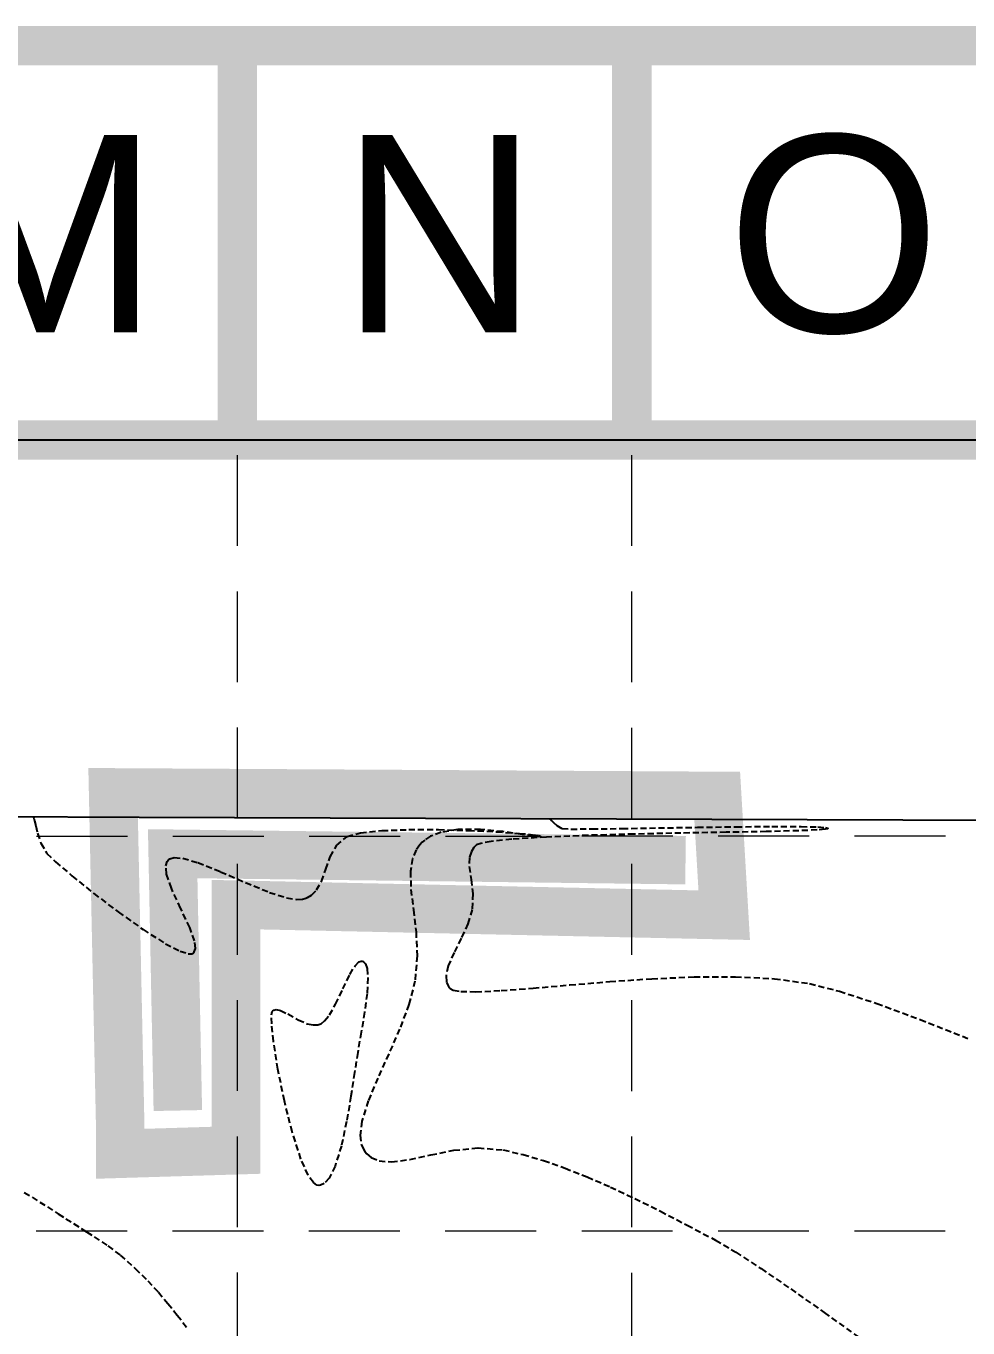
# Model space of a CAD drawing. Header units: inches. Extents: x 2507435 to 2508087, y 7097652 to 7098695.
# Drawn here: x 2507654.8 to 2507693.7, y 7098641.6 to 7098695.3 of the extents above; entities that cross this region are included whole.
import ezdxf
from ezdxf.enums import TextEntityAlignment as Align

# ---------------------------------------------------------------- set-up
doc = ezdxf.new("R2010")
doc.units = ezdxf.units.IN
doc.header["$MEASUREMENT"] = 0
doc.linetypes.add('HIDDEN', pattern=[0.375, 0.25, -0.125])
for name, color, linetype in [('BASE', 7, 'Continuous'), ('CONT-MNR', 8, 'HIDDEN'), ('E-FENCE', 7, 'FENCE_LINE'), ('GRID', 254, 'HIDDEN'), ('LIMITS OF DISTURBANCE', 1, 'HIDDEN'), ('SILT FENCE', 200, 'Continuous')]:
    doc.layers.add(name, color=color, linetype=linetype)
doc.styles.get("Standard").update_dxf_attribs({"font": 'ARIAL.TTF'})
doc.linetypes.add('FENCE_LINE', pattern='A,0.75,-0.2,["x",Standard,S=0.1,R=0,X=-0.1,Y=-0.05],-0.075', length=1.025)

msp = doc.modelspace()

# ---------------------------------------------------------------- linework, layer by layer
at = {"layer": 'BASE', "color": 9}
msp.add_line((2507452.013975376, 7098678.232320917), (2508070.315568645, 7098678.232320917), dxfattribs=at)
at = {"layer": 'BASE', "const_width": 1.627109455971472}
for points in [[(2508086.586663205, 7097653.153363655), (2508086.586663205, 7098694.503415476), (2507435.742880816, 7098694.503415476), (2507435.742880816, 7097653.153363655)], [(2508070.315568645, 7097669.424458215), (2508070.315568645, 7098678.232320917), (2507452.013975376, 7098678.232320917), (2507452.013975376, 7097669.424458215)]]:
    msp.add_lwpolyline(points, close=True, dxfattribs=at)
for points in [[(2507663.538204653, 7098694.503415476), (2507663.538204653, 7098678.232320917)], [(2507679.809299212, 7098694.503415476), (2507679.809299212, 7098678.232320917)]]:
    msp.add_lwpolyline(points, dxfattribs=at)
at = {"layer": 'CONT-MNR', "color": 35}
for points, elevation in [([(2507655.119170007, 7098662.673147622), (2507655.137124017, 7098662.620690631)], 673), ([(2507655.137124017, 7098662.620690631), (2507655.169721859, 7098662.503380491)], 673), ([(2507655.169721859, 7098662.503380491), (2507655.216083636, 7098662.300960102)], 673), ([(2507655.216083636, 7098662.300960102), (2507655.289240658, 7098661.994381832)], 673), ([(2507676.448931463, 7098662.576567313), (2507676.496968712, 7098662.527402918)], 674), ([(2507676.578092442, 7098662.438354929), (2507676.710420398, 7098662.311643767)], 674), ([(2507684.118893596, 7098662.262811718), (2507685.587222288, 7098662.275213865)], 674), ([(2507685.587222288, 7098662.275213865), (2507686.793860424, 7098662.271810813)], 674), ([(2507668.062898787, 7098661.856907614), (2507668.619410181, 7098662.012039575)], 673), ([(2507668.619410181, 7098662.012039575), (2507669.503905381, 7098662.10482756)], 673), ([(2507669.503905381, 7098662.10482756), (2507670.611365417, 7098662.145452525)], 673), ([(2507670.611365417, 7098662.145452525), (2507671.836771323, 7098662.144095426)], 673), ([(2507671.508987908, 7098661.869835041), (2507671.265626578, 7098661.715236319)], 673), ([(2507671.947709872, 7098662.033105342), (2507671.508987908, 7098661.869835041)], 673), ([(2507673.569637027, 7098662.148516964), (2507672.63275268, 7098662.142647342)], 673), ([(2507673.075104129, 7098662.110937219), (2507674.221344865, 7098662.056158859)], 673), ([(2507674.854716831, 7098661.745103212), (2507674.003221471, 7098661.653058626)], 674), ([(2507675.288401792, 7098661.949060717), (2507674.492011881, 7098662.064192992)], 673), ([(2507675.968153485, 7098661.897403416), (2507676.046967661, 7098661.87442054)], 673), ([(2507676.046967661, 7098661.87442054), (2507676.057324976, 7098661.863912428)], 673), ([(2507676.057324976, 7098661.863912428), (2507676.048591932, 7098661.853743553)], 673), ([(2507678.00777714, 7098661.905963067), (2507676.285222691, 7098661.836429337)], 674), ([(2507676.930170098, 7098662.184533484), (2507677.299860748, 7098662.168750391)], 674), ([(2507678.170369809, 7098662.172309651), (2507679.414612452, 7098662.189353339)], 674), ([(2507683.698054273, 7098662.032815279), (2507681.837160705, 7098661.999255498)], 674), ([(2507682.515959173, 7098662.240462298), (2507684.118893596, 7098662.262811718)], 674), ([(2507685.359125332, 7098662.064184821), (2507683.698054273, 7098662.032815279)], 674), ([(2507686.697406107, 7098662.098264664), (2507685.359125332, 7098662.064184821)], 674), ([(2507686.793860424, 7098662.271810813), (2507687.485352725, 7098662.253772101)], 674), ([(2507687.485352725, 7098662.253772101), (2507687.801544163, 7098662.229340316)], 674), ([(2507687.90036685, 7098662.182080862), (2507687.794580872, 7098662.159860378)], 674), ([(2507687.801544163, 7098662.229340316), (2507687.900694089, 7098662.20715772)], 674), ([(2507687.913725708, 7098662.19415741), (2507687.90036685, 7098662.182080862)], 674), ([(2507687.900694089, 7098662.20715772), (2507687.913725708, 7098662.19415741)], 674), ([(2507671.069152377, 7098661.522724679), (2507670.917905456, 7098661.308893697)], 673), ([(2507671.265626578, 7098661.715236319), (2507671.161357317, 7098661.622786154)], 673), ([(2507673.192444857, 7098661.245727711), (2507673.111989962, 7098660.991403287)], 674), ([(2507673.408281862, 7098661.510156831), (2507673.361721974, 7098661.477471621)], 674), ([(2507655.680643145, 7098661.164445171), (2507656.035410467, 7098660.816003142)], 673), ([(2507660.695348633, 7098660.899753826), (2507660.757231138, 7098660.944826641)], 673), ([(2507673.111989962, 7098660.991403287), (2507673.104288781, 7098660.616956782)], 674), ([(2507660.617409951, 7098660.303428466), (2507660.587300258, 7098660.653686492)], 673), ([(2507660.813086086, 7098659.721823232), (2507660.617409951, 7098660.303428466)], 673), ([(2507662.845929811, 7098660.407471837), (2507663.868486512, 7098659.961600894)], 673), ([(2507667.002918237, 7098660.002612312), (2507667.184560614, 7098660.505737284)], 673), ([(2507670.676386597, 7098660.424705354), (2507670.697523902, 7098659.674700593)], 673), ([(2507663.868486512, 7098659.961600894), (2507664.862067637, 7098659.555493921)], 673), ([(2507666.805374405, 7098659.653872301), (2507667.002918237, 7098660.002612312)], 673), ([(2507670.697523902, 7098659.674700593), (2507670.798591007, 7098658.836996426)], 673), ([(2507665.562758796, 7098659.332077468), (2507665.996686818, 7098659.260124984)], 673), ([(2507665.996686818, 7098659.260124984), (2507666.229266407, 7098659.270692142)], 673), ([(2507666.229266407, 7098659.270692142), (2507666.325926211, 7098659.296137759)], 673), ([(2507666.325926211, 7098659.296137759), (2507666.425899409, 7098659.338190116)], 673), ([(2507666.425899409, 7098659.338190116), (2507666.599845954, 7098659.44489442)], 673), ([(2507673.254830786, 7098659.502216906), (2507673.224637844, 7098658.848025782)], 674), ([(2507658.625687404, 7098658.744639762), (2507659.646800453, 7098658.020942912)], 673), ([(2507670.798591007, 7098658.836996426), (2507670.907723927, 7098657.92130048)], 673), ([(2507673.224637844, 7098658.848025782), (2507673.04933899, 7098658.260420406)], 674), ([(2507661.810605906, 7098657.24180492), (2507661.775389, 7098657.552223788)], 673), ([(2507670.907723927, 7098657.92130048), (2507670.953058682, 7098656.937320381)], 673), ([(2507660.571271745, 7098657.435009887), (2507661.170510975, 7098657.127701461)], 673), ([(2507661.170510975, 7098657.127701461), (2507661.50269881, 7098657.022516325)], 673), ([(2507661.70912395, 7098657.046959361), (2507661.760260841, 7098657.097370692)], 673), ([(2507668.648566106, 7098656.718107279), (2507668.697322787, 7098656.710581305)], 672), ([(2507668.74280013, 7098656.688395648), (2507668.816955489, 7098656.609849874)], 672), ([(2507670.862731287, 7098655.894763757), (2507670.614611757, 7098654.925618953)], 673), ([(2507672.14968017, 7098656.114586846), (2507672.166772299, 7098655.848001303)], 674), ([(2507684.08937914, 7098656.072212039), (2507685.697227707, 7098655.988367516)], 674), ([(2507685.697227707, 7098655.988367516), (2507687.144029819, 7098655.788386131)], 674), ([(2507673.367347172, 7098655.45155561), (2507674.421784676, 7098655.499247768)], 674), ([(2507674.421784676, 7098655.499247768), (2507675.735359786, 7098655.601158405)], 674), ([(2507675.735359786, 7098655.601158405), (2507677.24804621, 7098655.732951039)], 674), ([(2507687.144029819, 7098655.788386131), (2507688.376586862, 7098655.47323609)], 674), ([(2507667.335171676, 7098654.495323087), (2507667.588762494, 7098654.933913814)], 672), ([(2507664.95307931, 7098654.128752884), (2507664.949289271, 7098654.491964346)], 672), ([(2507664.994703185, 7098654.667423151), (2507665.035857265, 7098654.698221131)], 672), ([(2507665.134725648, 7098654.723043338), (2507665.319361332, 7098654.684395222)], 672), ([(2507666.04973373, 7098654.291794432), (2507666.412462774, 7098654.132500986)], 672), ([(2507668.783569712, 7098654.611746836), (2507668.646069507, 7098653.779089332)], 672), ([(2507666.412462774, 7098654.132500986), (2507666.680985348, 7098654.079098732)], 672), ([(2507666.853254758, 7098654.091011069), (2507666.936352283, 7098654.114431981)], 672), ([(2507666.936352283, 7098654.114431981), (2507667.004321002, 7098654.146605148)], 672), ([(2507665.209986403, 7098652.252837207), (2507665.026084346, 7098653.411217237)], 672), ([(2507669.782204943, 7098652.888050681), (2507669.328887986, 7098651.889889108)], 673), ([(2507665.475358611, 7098650.950960511), (2507665.209986403, 7098652.252837207)], 672), ([(2507668.372377341, 7098652.120506271), (2507668.221959206, 7098651.134759081)], 672), ([(2507668.938142213, 7098650.952317173), (2507668.675452787, 7098650.110465823)], 673), ([(2507668.675452787, 7098650.110465823), (2507668.601507846, 7098649.529511561)], 673), ([(2507668.601507846, 7098649.529511561), (2507668.647506006, 7098649.159573838)], 673), ([(2507668.734342457, 7098648.948487249), (2507668.796183631, 7098648.854448665)], 673), ([(2507673.467841299, 7098649.005287317), (2507674.502092853, 7098648.920539058)], 673), ([(2507666.45601942, 7098647.883080024), (2507666.158500992, 7098648.54678128)], 672), ([(2507669.385315979, 7098648.470755822), (2507669.899791416, 7098648.42652775)], 673), ([(2507669.899791416, 7098648.42652775), (2507670.658025671, 7098648.527744495)], 673), ([(2507670.658025671, 7098648.527744495), (2507671.521590326, 7098648.718322017)], 673), ([(2507676.173586727, 7098648.479870343), (2507677.053997158, 7098648.171829849)], 673), ([(2507666.677306809, 7098647.572020629), (2507666.45601942, 7098647.883080024)], 672), ([(2507677.053997158, 7098648.171829849), (2507677.970684889, 7098647.807393817)], 673), ([(2507667.118932227, 7098647.536866416), (2507666.969810944, 7098647.46701597)], 672), ([(2507654.747167585, 7098647.167584796), (2507656.148838038, 7098646.2859281)], 672), ([(2507658.192214828, 7098644.958426784), (2507658.706853019, 7098644.57666475)], 672), ([(2507659.324269988, 7098644.022552789), (2507659.837195575, 7098643.52179074)], 672), ([(2507685.146256257, 7098644.023283664), (2507686.37004758, 7098643.183269401)], 673), ([(2507660.673835588, 7098642.58438482), (2507661.059681505, 7098642.099775165)], 672)]:
    msp.add_lwpolyline(points, dxfattribs=dict(at, elevation=elevation))
at = {"layer": 'CONT-MNR', "color": 35, "extrusion": (0.6616773602825436, 0.7497886841567597, 0), "elevation": 6981769.605728915}
msp.add_lwpolyline([(2816796.920568773, 674.0000000000009), (2816796.890264324, 674.0000000000009)], dxfattribs=at)
at = {"layer": 'CONT-MNR', "color": 35, "extrusion": (0.739233043698588, 0.6734497064399997, 0), "elevation": 6634349.52466172}
msp.add_lwpolyline([(3558771.905591105, 674.0000000000009), (3558771.785131137, 674.0000000000009)], dxfattribs=at)
at = {"layer": 'CONT-MNR', "color": 35, "extrusion": (-0.5007021827981362, -0.8656196186207784, 0), "elevation": -7400340.565582315}
msp.add_lwpolyline([(-1383621.556688584, 674), (-1383621.302824537, 674)], dxfattribs=at)
at = {"layer": 'CONT-MNR', "color": 35, "extrusion": (0.9446526235455763, 0.3280722798842656, 0), "elevation": 4697737.372553768}
msp.add_lwpolyline([(5883077.488751052, 673.0000000000009), (5883077.04946928, 673.0000000000009)], dxfattribs=at)
at = {"layer": 'CONT-MNR', "color": 35, "extrusion": (0.6442448307225024, -0.7648193238192498, 0), "elevation": -3813641.574731128}
msp.add_lwpolyline([(6491188.638434984, 673.0000000000009), (6491189.19858911, 673.0000000000009)], dxfattribs=at)
at = {"layer": 'CONT-MNR', "color": 35, "extrusion": (-0.0267668971273168, -0.9996417024205101, 0), "elevation": -7163241.304715507}
msp.add_lwpolyline([(2316764.184669473, 673), (2316765.423446129, 673)], dxfattribs=at)
at = {"layer": 'CONT-MNR', "color": 35, "extrusion": (0.157899356778626, -0.9874552106950959, 0), "elevation": -6613651.025998121}
msp.add_lwpolyline([(3597088.594241923, 673), (3597087.900496222, 673)], dxfattribs=at)
at = {"layer": 'CONT-MNR', "color": 35, "extrusion": (-0.09104084741410882, -0.9958471590069035, 0), "elevation": -7297483.260168177}
msp.add_lwpolyline([(1850992.308753595, 673), (1850991.38253229, 673)], dxfattribs=at)
at = {"layer": 'CONT-MNR', "color": 35, "extrusion": (-0.06959743085063314, -0.9975751588822727, 0), "elevation": -7255976.611740201}
msp.add_lwpolyline([(2007544.868197554, 673.0000000000009), (2007545.819634336, 673.0000000000009)], dxfattribs=at)
at = {"layer": 'CONT-MNR', "color": 35, "extrusion": (0.06371213280589731, -0.997968318201196, 0), "elevation": -6924470.209862092}
msp.add_lwpolyline([(2954852.370623452, 674), (2954850.937205343, 674)], dxfattribs=at)
at = {"layer": 'CONT-MNR', "color": 35, "extrusion": (-0.09894074518954973, -0.9950933267494746, 0), "elevation": -7311942.425100824}
msp.add_lwpolyline([(1793023.920661066, 673), (1793024.470168384, 673)], dxfattribs=at)
at = {"layer": 'CONT-MNR', "color": 35, "extrusion": (-0.1558294870462856, -0.9877839697863555, 0), "elevation": -7402714.234084845}
msp.add_lwpolyline([(1370861.078397798, 673.0000000000009), (1370860.601075549, 673.0000000000009)], dxfattribs=at)
at = {"layer": 'CONT-MNR', "color": 35, "extrusion": (-0.1504176576540829, -0.9886225408445122, 0), "elevation": -7395095.906892175}
msp.add_lwpolyline([(1411380.638409969, 673), (1411380.89216491, 673)], dxfattribs=at)
at = {"layer": 'CONT-MNR', "color": 35, "extrusion": (-0.115337966923304, -0.9933263076079275, 0), "elevation": -7340517.812781808}
msp.add_lwpolyline([(1672195.295776634, 673.0000000000009), (1672195.074750933, 673.0000000000009)], dxfattribs=at)
at = {"layer": 'CONT-MNR', "color": 35, "extrusion": (0.06575024818964587, -0.997836111224183, 0), "elevation": -6918420.81646077}
msp.add_lwpolyline([(2968988.495235011, 673.0000000000009), (2968988.425936827, 673.0000000000009)], dxfattribs=at)
at = {"layer": 'CONT-MNR', "color": 35, "extrusion": (0.004088676507160487, -0.9999916413272764, 0), "elevation": -7088349.752093061}
msp.add_lwpolyline([(2536680.472248539, 674.0000000000009), (2536681.342764877, 674.0000000000009)], dxfattribs=at)
at = {"layer": 'CONT-MNR', "color": 35, "extrusion": (0.02781799542558308, -0.9996130046825634, 0), "elevation": -7026156.181696208}
msp.add_lwpolyline([(2704179.984925932, 674.0000000000009), (2704178.092558332, 674.0000000000009)], dxfattribs=at)
at = {"layer": 'CONT-MNR', "color": 35, "extrusion": (0.0165450108191918, -0.9998631219406949, 0), "elevation": -7056200.955203373}
msp.add_lwpolyline([(2624783.61104546, 674), (2624785.102140956, 674)], dxfattribs=at)
at = {"layer": 'CONT-MNR', "color": 35, "extrusion": (0.02097362993179518, -0.9997800292301723, 0), "elevation": -7044505.310271484}
msp.add_lwpolyline([(2656014.930239785, 674), (2656012.992065141, 674)], dxfattribs=at)
at = {"layer": 'CONT-MNR', "color": 35, "extrusion": (0.01641473971871434, -0.9998652690837736, 0), "elevation": -7056542.875398019}
msp.add_lwpolyline([(2623865.735952117, 674.0000000000009), (2623867.346624449, 674.0000000000009)], dxfattribs=at)
at = {"layer": 'CONT-MNR', "color": 35, "extrusion": (0.04298466368680984, -0.9990757322083906, 0), "elevation": -6984308.964203832}
msp.add_lwpolyline([(2810503.282560735, 674), (2810502.526280457, 674)], dxfattribs=at)
at = {"layer": 'CONT-MNR', "color": 35, "extrusion": (0.08484464077771847, -0.9963941925419376, 0), "elevation": -6860301.880788212}
msp.add_lwpolyline([(3100928.996184419, 674.0000000000009), (3100928.653354747, 674.0000000000009)], dxfattribs=at)
at = {"layer": 'CONT-MNR', "color": 35, "extrusion": (0.8590365963771772, 0.5119141784368887, 0), "elevation": 5788073.298784377}
msp.add_lwpolyline([(4814305.711042851, 673), (4814305.227980798, 673)], dxfattribs=at)
at = {"layer": 'CONT-MNR', "color": 35, "extrusion": (0.8708599352981531, -0.491531253423927, 0), "elevation": -1305386.708862048}
msp.add_lwpolyline([(7414536.365336157, 673.0000000000009), (7414536.906684827, 673.0000000000009)], dxfattribs=at)
at = {"layer": 'CONT-MNR', "color": 35, "extrusion": (0.9182633309394022, -0.3959702704144264, 0), "elevation": -508156.588087331}
msp.add_lwpolyline([(7511403.510188799, 673), (7511403.124840042, 673)], dxfattribs=at)
at = {"layer": 'CONT-MNR', "color": 35, "extrusion": (0.7353874041549018, -0.6776469330044335, 0), "elevation": -2966276.491292647}
msp.add_lwpolyline([(6919582.015232185, 673), (6919581.879165842, 673)], dxfattribs=at)
at = {"layer": 'CONT-MNR', "color": 35, "extrusion": (0.8395272657219297, -0.5433175591764549, 0), "elevation": -1751567.28287186}
msp.add_lwpolyline([(7321982.731049763, 674), (7321982.544043382, 674)], dxfattribs=at)
at = {"layer": 'CONT-MNR', "color": 35, "extrusion": (0.741313354119799, -0.6711590802512125, 0), "elevation": -2905359.357419577}
msp.add_lwpolyline([(6945380.296649284, 674), (6945380.19581884, 674)], dxfattribs=at)
at = {"layer": 'CONT-MNR', "color": 35, "extrusion": (0.3411299415007455, -0.9400161503993949, 0), "elevation": -5817413.982695818}
msp.add_lwpolyline([(4778819.668656657, 674.0000000000009), (4778819.489405443, 674.0000000000009)], dxfattribs=at)
at = {"layer": 'CONT-MNR', "color": 35, "extrusion": (0.1882833302032997, -0.9821147527491659, 0), "elevation": -6499547.121852881}
msp.add_lwpolyline([(3799383.289673705, 674.0000000000009), (3799382.855467241, 674.0000000000009)], dxfattribs=at)
at = {"layer": 'CONT-MNR', "color": 35, "extrusion": (0.6501160568548574, 0.7598349245852628, 0), "elevation": 7024077.859473447}
msp.add_lwpolyline([(2709548.744098156, 673.0000000000009), (2709547.850100465, 673.0000000000009)], dxfattribs=at)
at = {"layer": 'CONT-MNR', "color": 35, "extrusion": (0.9557769464741429, -0.2940925510592938, 0), "elevation": 309100.9581765016}
msp.add_lwpolyline([(7522220.502946599, 673), (7522220.688468275, 673)], dxfattribs=at)
at = {"layer": 'CONT-MNR', "color": 35, "extrusion": (0.7892653333978525, -0.614052305179597, 0), "elevation": -2379739.43441908}
msp.add_lwpolyline([(7142561.705203289, 673.0000000000009), (7142561.792309604, 673.0000000000009)], dxfattribs=at)
at = {"layer": 'CONT-MNR', "color": 35, "extrusion": (0.2642994666574783, -0.9644406627286992, 0), "elevation": -6183463.865420863}
msp.add_lwpolyline([(4294662.304302702, 673), (4294662.479701944, 673)], dxfattribs=at)
at = {"layer": 'CONT-MNR', "color": 35, "extrusion": (-0.07581051536490319, -0.9971222421348889, 0), "elevation": -7268339.830875739}
msp.add_lwpolyline([(1962291.337296902, 673.0000000000009), (1962291.692463793, 673.0000000000009)], dxfattribs=at)
at = {"layer": 'CONT-MNR', "color": 35, "extrusion": (0.2769409575446753, 0.960886937175357, 0), "elevation": 7515484.708223204}
msp.add_lwpolyline([(-443669.0026025467, 673.0000000000009), (-443669.6509136457, 673.0000000000009)], dxfattribs=at)
at = {"layer": 'CONT-MNR', "color": 35, "extrusion": (-0.3716184519962479, -0.9283855482157789, 0), "elevation": -7522187.518921329}
msp.add_lwpolyline([(-309916.261049333, 673), (-309915.2459128508, 673)], dxfattribs=at)
at = {"layer": 'CONT-MNR', "color": 35, "extrusion": (0.9425869046301161, -0.3339609666110948, 0), "elevation": -6981.274802519474}
msp.add_lwpolyline([(7528567.390017748, 673.0000000000009), (7528567.940476341, 673.0000000000009)], dxfattribs=at)
at = {"layer": 'CONT-MNR', "color": 35, "extrusion": (0.9862297604973942, -0.165380952679723, 0), "elevation": 1299156.226791475}
msp.add_lwpolyline([(7415631.673718854, 673.0000000000009), (7415631.135977314, 673.0000000000009)], dxfattribs=at)
at = {"layer": 'CONT-MNR', "color": 35, "extrusion": (0.626024143425465, 0.7798036751955026, 0), "elevation": 7105414.986887799}
msp.add_lwpolyline([(2488452.770707012, 673), (2488451.618464767, 673)], dxfattribs=at)
at = {"layer": 'CONT-MNR', "color": 35, "extrusion": (0.9897045726795067, 0.1431253255621633, 0), "elevation": 3497853.649957269}
msp.add_lwpolyline([(6666665.343047244, 674.0000000000009), (6666664.812288405, 674.0000000000009)], dxfattribs=at)
at = {"layer": 'CONT-MNR', "color": 35, "extrusion": (0.9072211316674345, 0.4206540363006867, 0), "elevation": 5261082.744996095}
msp.add_lwpolyline([(5385195.560029865, 673.0000000000009), (5385196.463456786, 673.0000000000009)], dxfattribs=at)
at = {"layer": 'CONT-MNR', "color": 35, "extrusion": (0.712966480236642, -0.7011981161262302, 0), "elevation": -3189684.400482482}
msp.add_lwpolyline([(6819477.334509624, 673.0000000000009), (6819477.62762001, 673.0000000000009)], dxfattribs=at)
at = {"layer": 'CONT-MNR', "color": 35, "extrusion": (0.9920910976174562, 0.1255199347840458, 0), "elevation": 3378863.589623426}
msp.add_lwpolyline([(6727754.507905358, 674), (6727753.9137609, 674)], dxfattribs=at)
at = {"layer": 'CONT-MNR', "color": 35, "extrusion": (-0.6047628029923897, -0.7964056454576324, 0), "elevation": -7169950.558827054}
msp.add_lwpolyline([(-2295892.544808059, 673), (-2295891.273516805, 673)], dxfattribs=at)
at = {"layer": 'CONT-MNR', "color": 35, "extrusion": (-0.3037830110580573, -0.9527412461904337, 0), "elevation": -7524971.733706307}
msp.add_lwpolyline([(232703.571470289, 673.0000000000009), (232704.3069177796, 673.0000000000009)], dxfattribs=at)
at = {"layer": 'CONT-MNR', "color": 35, "extrusion": (0.9031675531218449, 0.4292882143594204, 0), "elevation": 5312208.828324012}
msp.add_lwpolyline([(5334768.105371542, 673.0000000000009), (5334768.995349045, 673.0000000000009)], dxfattribs=at)
at = {"layer": 'CONT-MNR', "color": 35, "extrusion": (0.5353354084425765, 0.8446395683767248, 0), "elevation": 7338246.448118087}
msp.add_lwpolyline([(1682094.429326381, 673.0000000000009), (1682093.334810654, 673.0000000000009)], dxfattribs=at)
at = {"layer": 'CONT-MNR', "color": 35, "extrusion": (0.9389067352783044, 0.3441716758378529, 0), "elevation": 4797617.396660574}
msp.add_lwpolyline([(5801911.231546958, 673), (5801911.81327955, 673)], dxfattribs=at)
at = {"layer": 'CONT-MNR', "color": 35, "extrusion": (0.9084823247459469, -0.4179232771983393, 0), "elevation": -688517.8823397155}
msp.add_lwpolyline([(7497020.497925456, 674), (7497019.835852407, 674)], dxfattribs=at)
at = {"layer": 'CONT-MNR', "color": 35, "extrusion": (0.8933610956635405, -0.4493394627170407, 0), "elevation": -949449.7227455387}
msp.add_lwpolyline([(7468460.920259573, 674.0000000000009), (7468460.259539311, 674.0000000000009)], dxfattribs=at)
at = {"layer": 'CONT-MNR', "color": 35, "extrusion": (0.004295198172579518, -0.9999907755937842, 0), "elevation": -7087820.63851653}
msp.add_lwpolyline([(2538128.50968134, 673.0000000000009), (2538128.662677027, 673.0000000000009)], dxfattribs=at)
at = {"layer": 'CONT-MNR', "color": 35, "extrusion": (0.4066929205299734, -0.9135649229205339, 0), "elevation": -5465235.813759931}
msp.add_lwpolyline([(5177885.283789061, 673.0000000000009), (5177885.342275178, 673.0000000000009)], dxfattribs=at)
at = {"layer": 'CONT-MNR', "color": 35, "extrusion": (0.9442793843758283, -0.3291450200790024, 0), "elevation": 31445.67035388341}
msp.add_lwpolyline([(7528499.934232701, 673.0000000000009), (7528500.087189792, 673.0000000000009)], dxfattribs=at)
at = {"layer": 'CONT-MNR', "color": 35, "extrusion": (0.9962677303924754, -0.08631691247157768, 0), "elevation": 1885577.499450468}
msp.add_lwpolyline([(7288617.249941661, 673), (7288616.203479357, 673)], dxfattribs=at)
at = {"layer": 'CONT-MNR', "color": 35, "extrusion": (0.9200629838228841, -0.3917704759153393, 0), "elevation": -473827.6376611805}
msp.add_lwpolyline([(7513643.643008894, 674), (7513643.040935193, 674)], dxfattribs=at)
at = {"layer": 'CONT-MNR', "color": 35, "extrusion": (0.8581893412484254, -0.5133332782584756, 0), "elevation": -1491922.339110396}
msp.add_lwpolyline([(7379260.584187171, 672.0000000000009), (7379261.005924309, 672.0000000000009)], dxfattribs=at)
at = {"layer": 'CONT-MNR', "color": 35, "extrusion": (0.7123131592836799, -0.701861783481123, 0), "elevation": -3196030.534136145}
msp.add_lwpolyline([(6816503.068609378, 672), (6816503.289394177, 672)], dxfattribs=at)
at = {"layer": 'CONT-MNR', "color": 35, "extrusion": (0.3229476924632659, -0.9464168151151224, 0), "elevation": -5908442.279229758}
msp.add_lwpolyline([(4665794.477092026, 672), (4665794.582441583, 672)], dxfattribs=at)
at = {"layer": 'CONT-MNR', "color": 35, "extrusion": (-0.4384489750371668, -0.8987560827548584, 0), "elevation": -7479445.668097507}
msp.add_lwpolyline([(-858616.2636422724, 672), (-858616.2130419556, 672)], dxfattribs=at)
at = {"layer": 'CONT-MNR', "color": 35, "extrusion": (0.93784877902908, 0.3470441869181268, 0), "elevation": 4815361.649567337}
msp.add_lwpolyline([(5787194.548654152, 672), (5787194.33949481, 672)], dxfattribs=at)
at = {"layer": 'CONT-MNR', "color": 35, "extrusion": (0.9961735753680857, 0.08739684055138981, 0), "elevation": 3118473.626251761}
msp.add_lwpolyline([(6852331.601840127, 672.0000000000009), (6852331.212432685, 672.0000000000009)], dxfattribs=at)
at = {"layer": 'CONT-MNR', "color": 35, "extrusion": (0.9755218582656324, -0.2199024875847647, 0), "elevation": 885276.8572705253}
msp.add_lwpolyline([(7476337.958037118, 674.0000000000009), (7476337.547852159, 674.0000000000009)], dxfattribs=at)
at = {"layer": 'CONT-MNR', "color": 35, "extrusion": (0.9022144987151893, -0.4312876050944425, 0), "elevation": -799107.829117415}
msp.add_lwpolyline([(7486036.052732251, 672.0000000000009), (7486036.715961139, 672.0000000000009)], dxfattribs=at)
at = {"layer": 'CONT-MNR', "color": 35, "extrusion": (0.9982539410529083, -0.05906834323338224, 0), "elevation": 2083984.535189594}
msp.add_lwpolyline([(7234385.202599985, 672), (7234384.556047944, 672)], dxfattribs=at)
at = {"layer": 'CONT-MNR', "color": 35, "extrusion": (0.9324854443684166, 0.3612075525802813, 0), "elevation": 4902455.900229229}
msp.add_lwpolyline([(5713603.126808441, 674), (5713602.956565636, 674)], dxfattribs=at)
at = {"layer": 'CONT-MNR', "color": 35, "extrusion": (0.08286005847719247, -0.9965611926566057, 0), "elevation": -6866458.540073307}
msp.add_lwpolyline([(3087248.858252547, 674.0000000000009), (3087250.515723713, 674.0000000000009)], dxfattribs=at)
at = {"layer": 'CONT-MNR', "color": 35, "extrusion": (0.0683314423006503, -0.9976626754535388, 0), "elevation": -6910710.691625247}
msp.add_lwpolyline([(2986879.034383305, 674.0000000000009), (2986880.769268461, 674.0000000000009)], dxfattribs=at)
at = {"layer": 'CONT-MNR', "color": 35, "extrusion": (0.0430604200279388, -0.9990724699575189, 0), "elevation": -6984089.990893903}
msp.add_lwpolyline([(2811025.790039083, 674.0000000000009), (2811027.541526236, 674.0000000000009)], dxfattribs=at)
at = {"layer": 'CONT-MNR', "color": 35, "extrusion": (0.004655581626301859, -0.9999891627211372, 0), "elevation": -7086904.414125551}
msp.add_lwpolyline([(2540703.576801343, 674.0000000000009), (2540705.285688591, 674.0000000000009)], dxfattribs=at)
at = {"layer": 'CONT-MNR', "color": 35, "extrusion": (0.9021022613516376, -0.4315223169944539, 0), "elevation": -801055.422085748}
msp.add_lwpolyline([(7485827.196593301, 672.0000000000009), (7485827.897842087, 672.0000000000009)], dxfattribs=at)
at = {"layer": 'CONT-MNR', "color": 35, "extrusion": (0.9913398771487851, -0.1313211634681622, 0), "elevation": 1553748.481160613}
msp.add_lwpolyline([(7366490.148298951, 672.0000000000009), (7366489.372981932, 672.0000000000009)], dxfattribs=at)
at = {"layer": 'CONT-MNR', "color": 35, "extrusion": (0.8372739577259101, 0.5467836132456705, 0), "elevation": 5981037.258195371}
msp.add_lwpolyline([(4572365.461667161, 674), (4572365.374384221, 674)], dxfattribs=at)
at = {"layer": 'CONT-MNR', "color": 35, "extrusion": (0.6892515827534454, 0.7245220877736376, 0), "elevation": 6871549.872668615}
msp.add_lwpolyline([(3075895.666016158, 674.0000000000009), (3075895.613567512, 674.0000000000009)], dxfattribs=at)
at = {"layer": 'CONT-MNR', "color": 35, "extrusion": (-0.4148865831238971, -0.9098731357413392, 0), "elevation": -7499275.610088531}
msp.add_lwpolyline([(-663473.2866266882, 674.0000000000009), (-663473.1472824891, 674.0000000000009)], dxfattribs=at)
at = {"layer": 'CONT-MNR', "color": 35, "extrusion": (-0.1698432936728162, -0.9854710830838059, 0), "elevation": -7421431.092705339}
msp.add_lwpolyline([(1265579.641689931, 674), (1265579.956197388, 674)], dxfattribs=at)
at = {"layer": 'CONT-MNR', "color": 35, "extrusion": (-0.02794360814520043, -0.9996095011372329, 0), "elevation": -7165956.876607908}
msp.add_lwpolyline([(2308331.460578828, 674.0000000000009), (2308332.077452972, 674.0000000000009)], dxfattribs=at)
at = {"layer": 'CONT-MNR', "color": 35, "extrusion": (0.311548000118901, 0.9502304160686046, 0), "elevation": 7526623.642507859}
msp.add_lwpolyline([(-171309.8532347442, 674.0000000000009), (-171311.4748848891, 674.0000000000009)], dxfattribs=at)
at = {"layer": 'CONT-MNR', "color": 35, "extrusion": (0.9357900048601285, -0.3525578914219346, 0), "elevation": -156033.7158730109}
msp.add_lwpolyline([(7526949.391613604, 673), (7526948.308092725, 673)], dxfattribs=at)
at = {"layer": 'CONT-MNR', "color": 35, "extrusion": (0.3474369457085807, 0.9377033479500287, 0), "elevation": 7527696.655179232}
msp.add_lwpolyline([(114865.7694392251, 674), (114863.8630988225, 674)], dxfattribs=at)
at = {"layer": 'CONT-MNR', "color": 35, "extrusion": (0.9850141466236284, -0.1724735659494674, 0), "elevation": 1245755.196369861}
msp.add_lwpolyline([(7424781.012588659, 672.0000000000009), (7424781.154651752, 672.0000000000009)], dxfattribs=at)
at = {"layer": 'CONT-MNR', "color": 35, "extrusion": (0.8617758602716652, -0.5072892337247376, 0), "elevation": -1440025.928630144}
msp.add_lwpolyline([(7389560.645168776, 672), (7389560.686391384, 672)], dxfattribs=at)
at = {"layer": 'CONT-MNR', "color": 35, "extrusion": (0.2435059926344506, -0.9698993924892988, 0), "elevation": -6274349.415544859}
msp.add_lwpolyline([(4160747.753504162, 672.0000000000009), (4160747.855440902, 672.0000000000009)], dxfattribs=at)
at = {"layer": 'CONT-MNR', "color": 35, "extrusion": (0.4431927740860636, 0.8964263299334192, 0), "elevation": 7474800.115564255}
msp.add_lwpolyline([(898135.2429197552, 672.0000000000009), (898134.9084651908, 672.0000000000009)], dxfattribs=at)
at = {"layer": 'CONT-MNR', "color": 35, "extrusion": (0.4936084097327508, 0.8696842748038537, 0), "elevation": 7411393.060792381}
msp.add_lwpolyline([(1323078.221376807, 672), (1323077.726302294, 672)], dxfattribs=at)
at = {"layer": 'CONT-MNR', "color": 35, "extrusion": (-0.6170978892684608, 0.7868863927279532, 0), "elevation": 4038358.3392908}
msp.add_lwpolyline([(-6353813.533709912, 672), (-6353813.704196739, 672)], dxfattribs=at)
at = {"layer": 'CONT-MNR', "color": 35, "extrusion": (0.7779176840536408, -0.628366196446483, 0), "elevation": -2509795.759360181}
msp.add_lwpolyline([(7097901.937224509, 672.0000000000009), (7097902.250253614, 672.0000000000009)], dxfattribs=at)
at = {"layer": 'CONT-MNR', "color": 35, "extrusion": (-0.3703724167228148, -0.9288833473213424, 0), "elevation": -7522601.610155479}
msp.add_lwpolyline([(-299792.6855824608, 674), (-299790.5620881501, 674)], dxfattribs=at)
at = {"layer": 'CONT-MNR', "color": 35, "extrusion": (0.9948639084826468, 0.1012215569858107, 0), "elevation": 3213322.179801556}
msp.add_lwpolyline([(6808364.319308133, 672), (6808365.040548135, 672)], dxfattribs=at)
at = {"layer": 'CONT-MNR', "color": 35, "extrusion": (0.06898472558203214, -0.9976177161800865, 0), "elevation": -6908752.372503955}
msp.add_lwpolyline([(2991391.410873899, 672), (2991391.583554684, 672)], dxfattribs=at)
at = {"layer": 'CONT-MNR', "color": 35, "extrusion": (0.9852955614169325, -0.1708585867086922, 0), "elevation": 1257928.834247174}
msp.add_lwpolyline([(7422728.781373386, 672), (7422727.931285723, 672)], dxfattribs=at)
at = {"layer": 'CONT-MNR', "color": 35, "extrusion": (0.9153117157215409, -0.4027461521391472, 0), "elevation": -563655.6052207872}
msp.add_lwpolyline([(7507435.62822168, 673), (7507434.509891994, 673)], dxfattribs=at)
at = {"layer": 'CONT-MNR', "color": 35, "extrusion": (0.9879813894480614, -0.1545728763537714, 0), "elevation": 1380270.606314871}
msp.add_lwpolyline([(7400954.529468675, 672.0000000000009), (7400953.698485958, 672.0000000000009)], dxfattribs=at)
at = {"layer": 'CONT-MNR', "color": 35, "extrusion": (0.9230451827531911, -0.3846915525406401, 0), "elevation": -416099.3224990079}
msp.add_lwpolyline([(7517055.638392444, 673), (7517054.622654587, 673)], dxfattribs=at)
at = {"layer": 'CONT-MNR', "color": 35, "extrusion": (0.985541981086683, -0.1694314124232463, 0), "elevation": 1268677.819315685}
msp.add_lwpolyline([(7420896.471129133, 672), (7420895.411714917, 672)], dxfattribs=at)
at = {"layer": 'CONT-MNR', "color": 35, "extrusion": (0.9698093824655697, 0.2438642279666096, 0), "elevation": 4163064.53984819}
msp.add_lwpolyline([(6272807.061993876, 672.0000000000009), (6272808.389942794, 672.0000000000009)], dxfattribs=at)
at = {"layer": 'CONT-MNR', "color": 35, "extrusion": (0.9773480537034255, -0.2116383281027482, 0), "elevation": 948518.043659586}
msp.add_lwpolyline([(7468570.521973216, 672.0000000000009), (7468569.502842469, 672.0000000000009)], dxfattribs=at)
at = {"layer": 'CONT-MNR', "color": 35, "extrusion": (0.951907906727195, 0.3063842964485123, 0), "elevation": 4561981.684450144}
msp.add_lwpolyline([(5988950.147058547, 672.0000000000009), (5988951.319779037, 672.0000000000009)], dxfattribs=at)
at = {"layer": 'CONT-MNR', "color": 35, "extrusion": (0.955768156674475, -0.2941211156769885, 0), "elevation": 308886.4648396708}
msp.add_lwpolyline([(7522220.818998558, 672.0000000000009), (7522219.938458674, 672.0000000000009)], dxfattribs=at)
at = {"layer": 'CONT-MNR', "color": 35, "extrusion": (0.9248038457006053, 0.3804442757847344, 0), "elevation": 5019742.047520371}
msp.add_lwpolyline([(5610829.859544748, 673), (5610829.631294629, 673)], dxfattribs=at)
at = {"layer": 'CONT-MNR', "color": 35, "extrusion": (0.7616798037111633, 0.6479536068412028, 0), "elevation": 6509635.805388938}
msp.add_lwpolyline([(3782044.42482061, 673.0000000000009), (3782044.299008186, 673.0000000000009)], dxfattribs=at)
at = {"layer": 'CONT-MNR', "color": 35, "extrusion": (0.196549989902264, -0.9804938049112907, 0), "elevation": -6467298.279309442}
msp.add_lwpolyline([(3853995.725577698, 673.0000000000009), (3853996.689049028, 673.0000000000009)], dxfattribs=at)
at = {"layer": 'CONT-MNR', "color": 35, "extrusion": (0.09698238323394263, -0.9952860982362132, 0), "elevation": -6821986.521937016}
msp.add_lwpolyline([(3184295.433415279, 673.0000000000009), (3184296.439732262, 673.0000000000009)], dxfattribs=at)
at = {"layer": 'CONT-MNR', "color": 35, "extrusion": (-0.2257321358596937, -0.9741894080928106, 0), "elevation": -7481491.311556928}
msp.add_lwpolyline([(840556.7563318792, 673), (840557.6006076518, 673)], dxfattribs=at)
at = {"layer": 'CONT-MNR', "color": 35, "extrusion": (-0.6357274173598058, -0.771913629117294, 0), "elevation": -7073737.584311739}
msp.add_lwpolyline([(-2577101.858048636, 673.0000000000009), (-2577101.620166868, 673.0000000000009)], dxfattribs=at)
at = {"layer": 'CONT-MNR', "color": 35, "extrusion": (0.3885890792844771, 0.9214111609161475, 0), "elevation": 7515226.865964568}
msp.add_lwpolyline([(447863.0655183322, 673.0000000000009), (447862.7138972878, 673.0000000000009)], dxfattribs=at)
at = {"layer": 'CONT-MNR', "color": 35, "extrusion": (-0.2825613610317548, -0.9592492258281382, 0), "elevation": -7517945.451377288}
msp.add_lwpolyline([(399681.7671056448, 673.0000000000009), (399682.6521825735, 673.0000000000009)], dxfattribs=at)
at = {"layer": 'CONT-MNR', "color": 35, "extrusion": (0.8959867260130171, -0.4440808336423391, 0), "elevation": -905536.7799448525}
msp.add_lwpolyline([(7473901.711346855, 672.0000000000009), (7473901.163833029, 672.0000000000009)], dxfattribs=at)
at = {"layer": 'CONT-MNR', "color": 35, "extrusion": (-0.4009951138486337, -0.9160801922700442, 0), "elevation": -7508497.261605151}
msp.add_lwpolyline([(-549288.96816087, 673), (-549287.9225741769, 673)], dxfattribs=at)
at = {"layer": 'CONT-MNR', "color": 35, "extrusion": (-0.5690056325976072, -0.8223336245540473, 0), "elevation": -7264333.051396413}
msp.add_lwpolyline([(-1977031.649412926, 672), (-1977031.824381954, 672)], dxfattribs=at)
at = {"layer": 'CONT-MNR', "color": 35, "extrusion": (-0.1906759940970365, -0.9816530269270844, 0), "elevation": -7446560.64242539}
msp.add_lwpolyline([(1108117.133599973, 672.0000000000009), (1108117.061989355, 672.0000000000009)], dxfattribs=at)
at = {"layer": 'CONT-MNR', "color": 35, "extrusion": (0.1042257732123257, -0.9945536628047241, 0), "elevation": -6798622.310392655}
msp.add_lwpolyline([(3233871.390931354, 672), (3233871.312177996, 672)], dxfattribs=at)
at = {"layer": 'CONT-MNR', "color": 35, "extrusion": (0.7389095796343722, -0.6738045956540779, 0), "elevation": -2930162.076555942}
msp.add_lwpolyline([(6934936.601850873, 672), (6934936.296545691, 672)], dxfattribs=at)
at = {"layer": 'CONT-MNR', "color": 35, "extrusion": (-0.4259062193422911, -0.9047673139131166, 0), "elevation": -7490660.181537386}
msp.add_lwpolyline([(-754492.1431985227, 673.0000000000009), (-754491.0336635062, 673.0000000000009)], dxfattribs=at)
at = {"layer": 'CONT-MNR', "color": 35, "extrusion": (-0.4451039468106861, -0.8954789090389287, 0), "elevation": -7472866.830846872}
msp.add_lwpolyline([(-914061.269049786, 673), (-914060.0911582797, 673)], dxfattribs=at)
at = {"layer": 'CONT-MNR', "color": 35, "extrusion": (-0.5383220177685678, -0.8427392272735249, 0), "elevation": -7332234.203603376}
msp.add_lwpolyline([(-1708057.386926693, 672), (-1708055.999158014, 672)], dxfattribs=at)
at = {"layer": 'CONT-MNR', "color": 35, "extrusion": (0.4594398660004664, 0.8882088771958281, 0), "elevation": 7457209.35752526}
msp.add_lwpolyline([(1034056.632809541, 673.0000000000009), (1034055.3824739, 673.0000000000009)], dxfattribs=at)
at = {"layer": 'CONT-MNR', "color": 35, "extrusion": (-0.4696596165278634, -0.8828475772198168, 0), "elevation": -7444779.273318669}
msp.add_lwpolyline([(-1120046.207774598, 673), (-1120044.881138282, 673)], dxfattribs=at)
at = {"layer": 'CONT-MNR', "color": 35, "extrusion": (-0.5532927034793171, -0.8329869052251352, 0), "elevation": -7300547.275784533}
msp.add_lwpolyline([(-1838783.07224802, 672), (-1838782.023192293, 672)], dxfattribs=at)
at = {"layer": 'CONT-MNR', "color": 35, "extrusion": (-0.5071791135939, -0.861840673636436, 0), "elevation": -7389745.733212792}
msp.add_lwpolyline([(-1439061.139306724, 673.0000000000009), (-1439060.170774129, 673.0000000000009)], dxfattribs=at)
at = {"layer": 'CONT-MNR', "color": 35, "extrusion": (-0.6679229678005089, -0.7442304139744361, 0), "elevation": -6957950.037660647}
msp.add_lwpolyline([(-2875071.875499086, 672.0000000000009), (-2875071.045894492, 672.0000000000009)], dxfattribs=at)
at = {"layer": 'CONT-MNR', "color": 35, "extrusion": (0.5458761750827559, 0.8378658612671962, 0), "elevation": 7316597.064348008}
msp.add_lwpolyline([(1773878.117182547, 673), (1773876.872849199, 673)], dxfattribs=at)
at = {"layer": 'CONT-MNR', "color": 35, "extrusion": (0.7314179496087052, 0.6819294560218071, 0), "elevation": 6674921.531745175}
msp.add_lwpolyline([(3482028.181044788, 672.0000000000009), (3482027.536550045, 672.0000000000009)], dxfattribs=at)
at = {"layer": 'CONT-MNR', "color": 35, "extrusion": (0.7611079134048488, 0.6486252725206728, 0), "elevation": 6512959.363813858}
msp.add_lwpolyline([(3776301.569731613, 672), (3776300.957451951, 672)], dxfattribs=at)
at = {"layer": 'CONT-MNR', "color": 35, "extrusion": (-0.5769045117866497, -0.8168115965632512, 0), "elevation": -7244949.652985455}
msp.add_lwpolyline([(-2046931.972393196, 673), (-2046930.284927618, 673)], dxfattribs=at)
at = {"layer": 'CONT-MNR', "color": 35, "extrusion": (0.7925616877631838, 0.6097917440323162, 0), "elevation": 6316169.428082313}
msp.add_lwpolyline([(4096960.752399486, 672.0000000000009), (4096960.087225638, 672.0000000000009)], dxfattribs=at)
at = {"layer": 'CONT-MNR', "color": 35, "extrusion": (-0.5826117558199877, -0.812750602571509, 0), "elevation": -7230434.095561556}
msp.add_lwpolyline([(-2097627.673203462, 673.0000000000009), (-2097625.819947591, 673.0000000000009)], dxfattribs=at)
at = {"layer": 'E-FENCE'}
for p, q in [((2507617.937681599, 7098662.832355892), (2507659.484874331, 7098662.654453793)), ((2507659.484874331, 7098662.654453793), (2507699.531041614, 7098662.517743161))]:
    msp.add_line(p, q, dxfattribs=at)
at = {"layer": 'GRID', "color": 252, "linetype": 'HIDDEN', "lineweight": 0, "ltscale": 15}
for p, q in [((2507663.538204653, 7097734.480451447), (2507663.538204653, 7098678.232320917)), ((2507679.809299212, 7097734.477893291), (2507679.809299212, 7098678.232320917)), ((2507452.754008069, 7098661.85189639), (2508070.048231695, 7098661.932385528)), ((2507452.741878809, 7098645.535072189), (2508070.048231695, 7098645.661290968))]:
    msp.add_line(p, q, dxfattribs=at)
at = {"layer": 'LIMITS OF DISTURBANCE', "ltscale": 30, "const_width": 2}
msp.add_lwpolyline([(2507658.700392249, 7098648.762399726), (2507663.482032264, 7098648.90724708), (2507663.482032264, 7098659.046625396), (2507683.622881287, 7098658.612080891), (2507683.333087622, 7098663.536920251), (2507658.410594872, 7098663.681767606), (2507658.700392249, 7098650.066033243)], close=True, dxfattribs=at)
at = {"layer": 'SILT FENCE', "ltscale": 30, "const_width": 2}
msp.add_lwpolyline([(2507661.081517827, 7098650.54754827), (2507660.868333166, 7098661.149769207), (2507682.026792942, 7098660.883381414)], dxfattribs=at)

# ---------------------------------------------------------------- texts
at = {"layer": 'BASE'}
for s, p in [('M', (2507655.59983327, 7098686.745405999)), ('N', (2507671.870927829, 7098686.745405999)), ('O', (2507688.142022389, 7098686.745405999))]:
    msp.add_text(s, height=8.135547279857356, dxfattribs=at).set_placement(p, align=Align.MIDDLE_CENTER)

doc.saveas('drawing.dxf')
